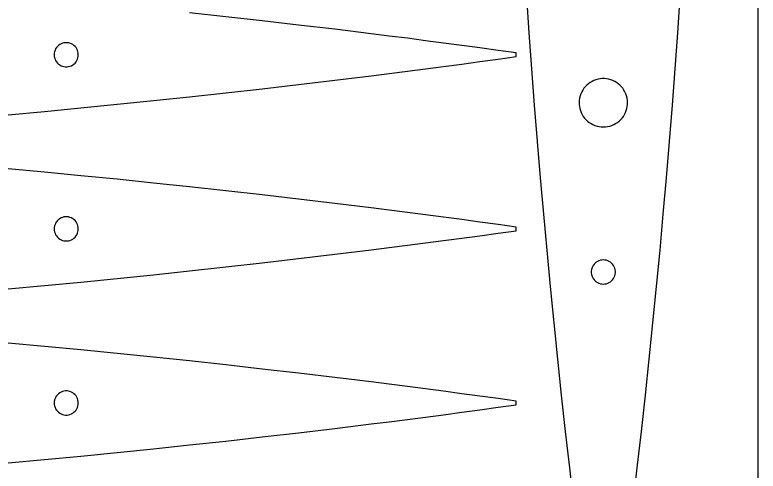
# Model space of a CAD drawing. Extents: x 0 to 1250, y 0 to 2500.
# Drawn here: x 1096.4 to 1250, y 75.9 to 170.3 of the extents above; entities that cross this region are included whole.
import ezdxf

# ---------------------------------------------------------------- set-up
doc = ezdxf.new("R2010")
doc.units = 0
doc.layers.get('0').update_dxf_attribs({"linetype": 'CONTINUOUS', "lineweight": 25})

msp = doc.modelspace()

# ---------------------------------------------------------------- linework, layer by layer
for points in [[(0, 0), (1250, 0), (1250, 2500), (0, 2500)], [(1109.5, 162.065), (1109.48, 162.378), (1109.42, 162.687), (1109.32, 162.985), (1109.19, 163.269), (1109.02, 163.534), (1108.82, 163.776), (1108.59, 163.991), (1108.34, 164.176), (1108.06, 164.327), (1107.77, 164.442), (1107.47, 164.52), (1107.16, 164.56), (1106.84, 164.56), (1106.53, 164.52), (1106.23, 164.442), (1105.94, 164.327), (1105.66, 164.176), (1105.41, 163.991), (1105.18, 163.776), (1104.98, 163.534), (1104.81, 163.269), (1104.68, 162.985), (1104.58, 162.687), (1104.52, 162.378), (1104.5, 162.065), (1104.52, 161.752), (1104.58, 161.443), (1104.68, 161.144), (1104.81, 160.86), (1104.98, 160.595), (1105.18, 160.353), (1105.41, 160.139), (1105.66, 159.954), (1105.94, 159.803), (1106.23, 159.687), (1106.53, 159.609), (1106.84, 159.57), (1107.16, 159.57), (1107.47, 159.609), (1107.77, 159.687), (1108.06, 159.803), (1108.34, 159.954), (1108.59, 160.139), (1108.82, 160.353), (1109.02, 160.595), (1109.19, 160.86), (1109.32, 161.144), (1109.42, 161.443), (1109.48, 161.752)], [(1218.01, 147.13), (1218.45, 147.149), (1218.89, 147.208), (1219.32, 147.305), (1219.74, 147.44), (1220.15, 147.611), (1220.54, 147.818), (1220.91, 148.059), (1221.26, 148.331), (1221.58, 148.633), (1221.88, 148.963), (1222.14, 149.317), (1222.37, 149.694), (1222.57, 150.089), (1222.73, 150.501), (1222.86, 150.925), (1222.95, 151.358), (1223, 151.798), (1223.01, 152.24), (1222.98, 152.682), (1222.91, 153.119), (1222.8, 153.548), (1222.66, 153.966), (1222.48, 154.37), (1222.26, 154.756), (1222.01, 155.122), (1221.73, 155.464), (1221.42, 155.78), (1221.09, 156.068), (1220.73, 156.325), (1220.35, 156.549), (1219.95, 156.738), (1219.53, 156.892), (1219.1, 157.008), (1218.67, 157.086), (1218.23, 157.125), (1217.79, 157.125), (1217.35, 157.086), (1216.91, 157.008), (1216.48, 156.892), (1216.07, 156.738), (1215.67, 156.549), (1215.29, 156.325), (1214.93, 156.068), (1214.59, 155.78), (1214.28, 155.464), (1214, 155.122), (1213.75, 154.756), (1213.54, 154.37), (1213.36, 153.966), (1213.21, 153.548), (1213.11, 153.119), (1213.04, 152.682), (1213.01, 152.24), (1213.02, 151.798), (1213.07, 151.358), (1213.15, 150.925), (1213.28, 150.501), (1213.44, 150.089), (1213.64, 149.694), (1213.87, 149.317), (1214.14, 148.963), (1214.43, 148.633), (1214.76, 148.331), (1215.1, 148.059), (1215.48, 147.818), (1215.87, 147.611), (1216.27, 147.44), (1216.7, 147.305), (1217.13, 147.208), (1217.57, 147.149)], [(1109.5, 126.05), (1109.48, 126.364), (1109.42, 126.672), (1109.32, 126.971), (1109.19, 127.255), (1109.02, 127.52), (1108.82, 127.762), (1108.59, 127.977), (1108.34, 128.161), (1108.06, 128.312), (1107.77, 128.428), (1107.47, 128.506), (1107.16, 128.546), (1106.84, 128.546), (1106.53, 128.506), (1106.23, 128.428), (1105.94, 128.312), (1105.66, 128.161), (1105.41, 127.977), (1105.18, 127.762), (1104.98, 127.52), (1104.81, 127.255), (1104.68, 126.971), (1104.58, 126.672), (1104.52, 126.364), (1104.5, 126.05), (1104.52, 125.737), (1104.58, 125.429), (1104.68, 125.13), (1104.81, 124.846), (1104.98, 124.581), (1105.18, 124.339), (1105.41, 124.124), (1105.66, 123.94), (1105.94, 123.788), (1106.23, 123.673), (1106.53, 123.595), (1106.84, 123.555), (1107.16, 123.555), (1107.47, 123.595), (1107.77, 123.673), (1108.06, 123.788), (1108.34, 123.94), (1108.59, 124.124), (1108.82, 124.339), (1109.02, 124.581), (1109.19, 124.846), (1109.32, 125.13), (1109.42, 125.429), (1109.48, 125.737)], [(1218.01, 114.63), (1218.32, 114.649), (1218.63, 114.708), (1218.93, 114.805), (1219.21, 114.939), (1219.48, 115.107), (1219.72, 115.307), (1219.93, 115.536), (1220.12, 115.79), (1220.27, 116.065), (1220.38, 116.357), (1220.46, 116.661), (1220.5, 116.973), (1220.5, 117.287), (1220.46, 117.598), (1220.38, 117.902), (1220.27, 118.194), (1220.12, 118.469), (1219.93, 118.723), (1219.72, 118.952), (1219.48, 119.152), (1219.21, 119.32), (1218.93, 119.454), (1218.63, 119.551), (1218.32, 119.61), (1218.01, 119.63), (1217.69, 119.61), (1217.39, 119.551), (1217.09, 119.454), (1216.8, 119.32), (1216.54, 119.152), (1216.3, 118.952), (1216.08, 118.723), (1215.9, 118.469), (1215.75, 118.194), (1215.63, 117.902), (1215.55, 117.598), (1215.51, 117.287), (1215.51, 116.973), (1215.55, 116.661), (1215.63, 116.357), (1215.75, 116.065), (1215.9, 115.79), (1216.08, 115.536), (1216.3, 115.307), (1216.54, 115.107), (1216.8, 114.939), (1217.09, 114.805), (1217.39, 114.708), (1217.69, 114.649)], [(1109.5, 90.036), (1109.48, 90.3493), (1109.42, 90.6577), (1109.32, 90.9563), (1109.19, 91.2404), (1109.02, 91.5055), (1108.82, 91.7474), (1108.59, 91.9623), (1108.34, 92.1468), (1108.06, 92.2981), (1107.77, 92.4136), (1107.47, 92.4917), (1107.16, 92.5311), (1106.84, 92.5311), (1106.53, 92.4917), (1106.23, 92.4136), (1105.94, 92.2981), (1105.66, 92.1468), (1105.41, 91.9623), (1105.18, 91.7474), (1104.98, 91.5055), (1104.81, 91.2404), (1104.68, 90.9563), (1104.58, 90.6577), (1104.52, 90.3493), (1104.5, 90.036), (1104.52, 89.7227), (1104.58, 89.4143), (1104.68, 89.1157), (1104.81, 88.8316), (1104.98, 88.5665), (1105.18, 88.3246), (1105.41, 88.1097), (1105.66, 87.9252), (1105.94, 87.7739), (1106.23, 87.6584), (1106.53, 87.5803), (1106.84, 87.5409), (1107.16, 87.5409), (1107.47, 87.5803), (1107.77, 87.6584), (1108.06, 87.7739), (1108.34, 87.9252), (1108.59, 88.1097), (1108.82, 88.3246), (1109.02, 88.5665), (1109.19, 88.8316), (1109.32, 89.1157), (1109.42, 89.4143), (1109.48, 89.7227)]]:
    msp.add_lwpolyline(points, close=True)
for points in [[(1202.13, 174.13), (1202.62, 166.626), (1203.15, 159.124), (1203.72, 151.625), (1204.32, 144.129), (1204.95, 136.625), (1205.61, 129.124), (1206.3, 121.625), (1207.01, 114.129), (1207.76, 106.625), (1208.53, 99.1243), (1209.32, 91.6256), (1210.14, 84.1296), (1210.98, 76.6252), (1211.85, 69.1236)], [(1224.16, 69.1236), (1225.03, 76.6252), (1225.88, 84.1296), (1226.69, 91.6256), (1227.49, 99.1243), (1228.26, 106.625), (1229, 114.129), (1229.72, 121.625), (1230.4, 129.124), (1231.06, 136.625), (1231.7, 144.129), (1232.3, 151.625), (1232.86, 159.124), (1233.39, 166.626), (1233.89, 174.13)], [(1095.01, 149.668), (1102.5, 150.356), (1110, 151.072), (1117.5, 151.815), (1125.01, 152.584), (1132.5, 153.378), (1140, 154.197), (1147.5, 155.041), (1155.01, 155.909), (1162.5, 156.802), (1170, 157.72), (1173.75, 158.19), (1177.5, 158.666), (1181.25, 159.151), (1185, 159.644), (1188.75, 160.146), (1192.5, 160.655), (1196.25, 161.169), (1200, 161.686), (1200, 162.444), (1196.25, 162.96), (1192.5, 163.475), (1188.75, 163.984), (1185, 164.486), (1181.25, 164.979), (1177.5, 165.464), (1173.75, 165.94), (1170, 166.41), (1162.5, 167.328), (1155.01, 168.221), (1147.5, 169.089), (1140, 169.933), (1132.5, 170.751)], [(1095.01, 113.653), (1102.5, 114.342), (1110, 115.057), (1117.5, 115.801), (1125.01, 116.57), (1132.5, 117.364), (1140, 118.183), (1147.5, 119.026), (1155.01, 119.895), (1162.5, 120.788), (1170, 121.706), (1173.75, 122.175), (1177.5, 122.652), (1181.25, 123.136), (1185, 123.629), (1188.75, 124.131), (1192.5, 124.641), (1196.25, 125.155), (1200, 125.671), (1200, 126.43), (1196.25, 126.946), (1192.5, 127.46), (1188.75, 127.969), (1185, 128.472), (1181.25, 128.965), (1177.5, 129.449), (1173.75, 129.926), (1170, 130.395), (1162.5, 131.313), (1155.01, 132.206), (1147.5, 133.074), (1140, 133.918), (1132.5, 134.737), (1125.01, 135.531), (1117.5, 136.3), (1110, 137.043), (1102.5, 137.759), (1095.01, 138.447)], [(1095.01, 77.639), (1102.5, 78.3273), (1110, 79.043), (1117.5, 79.7862), (1125.01, 80.5553), (1132.5, 81.3495), (1140, 82.1682), (1147.5, 83.0121), (1155.01, 83.8803), (1162.5, 84.7732), (1170, 85.6913), (1173.75, 86.1607), (1177.5, 86.6373), (1181.25, 87.1217), (1185, 87.6147), (1188.75, 88.117), (1192.5, 88.6264), (1196.25, 89.1404), (1200, 89.6567), (1200, 90.4153), (1196.25, 90.9317), (1192.5, 91.4457), (1188.75, 91.955), (1185, 92.4573), (1181.25, 92.9503), (1177.5, 93.4347), (1173.75, 93.9113), (1170, 94.3807), (1162.5, 95.2988), (1155.01, 96.1917), (1147.5, 97.0599), (1140, 97.9038), (1132.5, 98.7225), (1125.01, 99.5167), (1117.5, 100.286), (1110, 101.029), (1102.5, 101.745), (1095.01, 102.433)]]:
    msp.add_lwpolyline(points)

doc.saveas('drawing.dxf')
